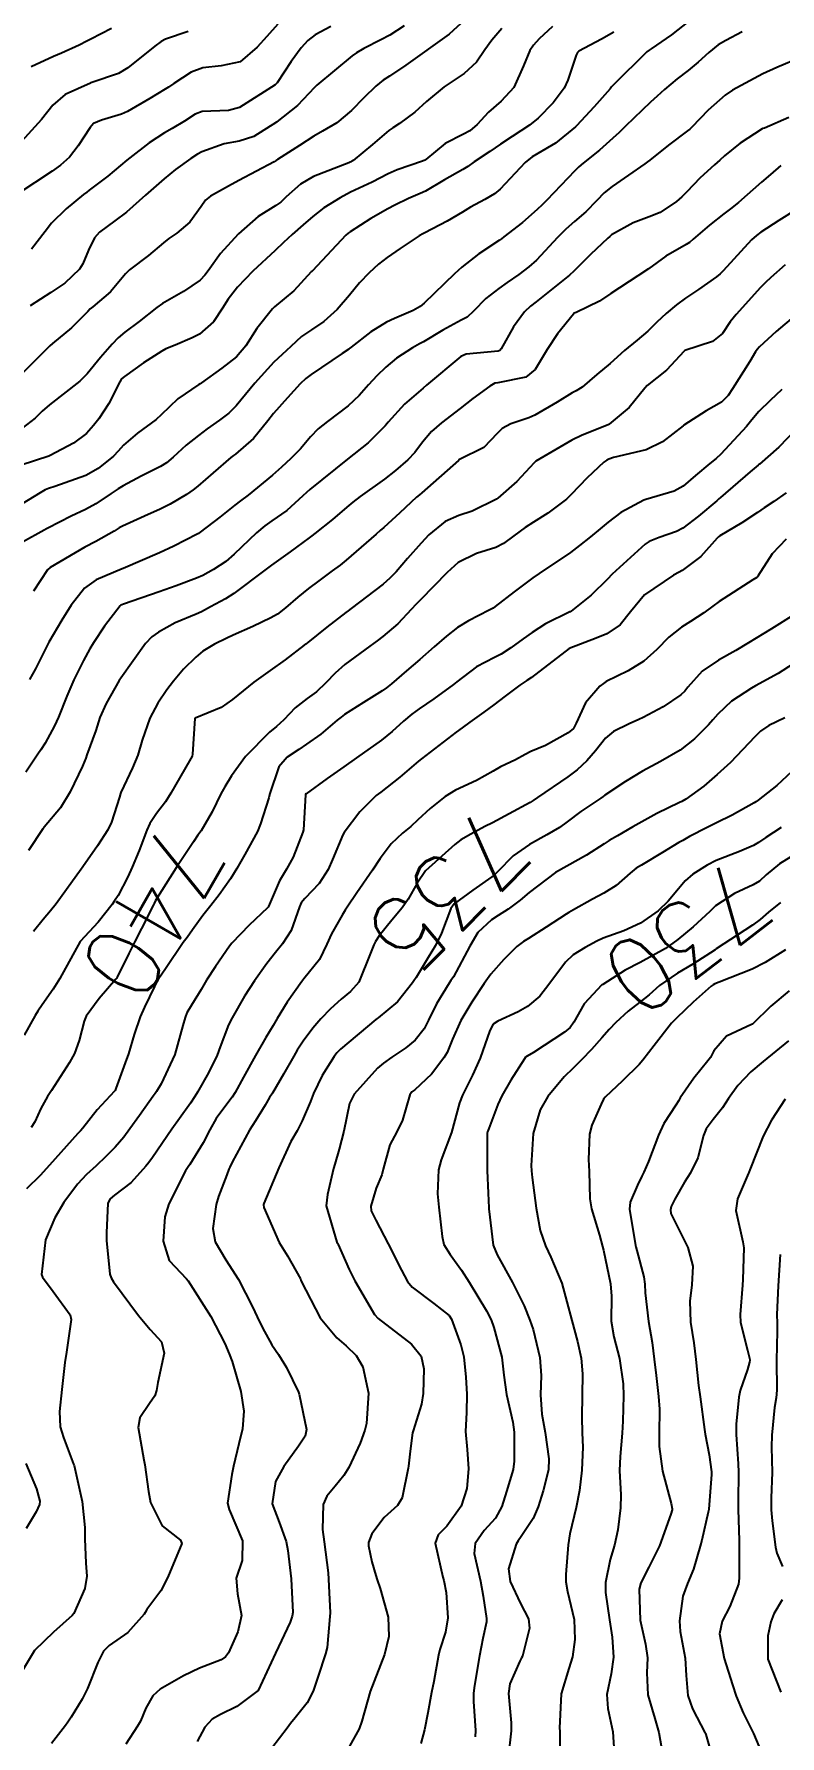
# Model space of a CAD drawing. Header units: metres. Extents: x 298520 to 308411, y 7433745 to 7450750.
# Drawn here: x 299728.4 to 299768.4, y 7449620.3 to 7449711.5 of the extents above; entities that cross this region are included whole.
import ezdxf
from ezdxf.enums import TextEntityAlignment as Align

# ---------------------------------------------------------------- set-up
doc = ezdxf.new("R2010")
doc.units = ezdxf.units.M
doc.header["$LTSCALE"] = 10
for name, color, linetype in [('Cotas', 45, 'Continuous'), ('Curvas de Nivel 1m', 11, 'Continuous'), ('Curvas de Nivel 5m', 15, 'Continuous')]:
    doc.layers.add(name, color=color, linetype=linetype)
doc.styles.add('Style-STANDARD', font='STANDARD.shx')

msp = doc.modelspace()

# ---------------------------------------------------------------- linework, layer by layer
at = {"layer": 'Curvas de Nivel 1m', "flags": 128}
for points, elevation in [([(299751.517, 7449712.238), (299750.686, 7449711.461), (299749.566, 7449710.659), (299749.492, 7449710.61), (299748.356, 7449709.799), (299747.478, 7449709.22), (299747.155, 7449709.004), (299746.751, 7449708.687), (299746.107, 7449708.053), (299745.46, 7449707.375), (299744.662, 7449706.712), (299743.906, 7449706.263), (299743.442, 7449705.998), (299742.673, 7449705.499), (299741.49, 7449704.749), (299741.45, 7449704.723), (299741.422, 7449704.703), (299741.306, 7449704.636), (299739.411, 7449703.632), (299738.862, 7449703.332), (299737.901, 7449702.795), (299737.626, 7449702.571), (299737.394, 7449702.234), (299736.792, 7449701.396), (299736.092, 7449700.813), (299735.671, 7449700.525), (299735.375, 7449700.283), (299734.584, 7449699.612), (299733.564, 7449698.847), (299733.351, 7449698.628), (299732.542, 7449697.656), (299731.596, 7449696.867), (299731.451, 7449696.749), (299731.329, 7449696.619), (299730.456, 7449695.739), (299729.431, 7449694.889), (299729.302, 7449694.776), (299727.441, 7449692.918)], 751), ([(299741.512, 7449711.993), (299740.92, 7449711.338), (299740.406, 7449710.761), (299739.485, 7449709.983), (299738.463, 7449709.766), (299737.482, 7449709.664), (299736.861, 7449709.425), (299735.936, 7449708.815), (299735.659, 7449708.631), (299735.47, 7449708.511), (299734.652, 7449708.019), (299733.458, 7449707.321), (299733.126, 7449707.184), (299732.062, 7449706.864), (299731.642, 7449706.676), (299731.447, 7449706.474), (299730.819, 7449705.49), (299730.341, 7449704.881), (299729.858, 7449704.446), (299729.415, 7449704.131), (299727.583, 7449702.917)], 754), ([(299756.208, 7449711.878), (299755.502, 7449711.216), (299755.203, 7449710.878), (299755.001, 7449710.587), (299754.671, 7449709.778), (299754.15, 7449708.6), (299753.466, 7449707.879), (299752.785, 7449707.292), (299752.173, 7449706.623), (299751.783, 7449706.292), (299751.445, 7449706.115), (299750.467, 7449705.615), (299749.424, 7449704.753), (299749.372, 7449704.712), (299749.255, 7449704.662), (299747.901, 7449704.192), (299747.416, 7449703.983), (299746.553, 7449703.547), (299745.406, 7449702.994), (299744.841, 7449702.708), (299743.961, 7449702.155), (299743.388, 7449701.706), (299742.864, 7449701.252), (299742.272, 7449700.741), (299741.812, 7449700.302), (299741.364, 7449699.871), (299740.163, 7449698.768), (299739.344, 7449697.913), (299738.847, 7449697.275), (299738.537, 7449696.788), (299738.054, 7449696.06), (299737.312, 7449695.403), (299736.921, 7449695.192), (299736.001, 7449694.813), (299735.516, 7449694.603), (299735.3, 7449694.489), (299734.311, 7449693.853), (299733.286, 7449693.134), (299733.139, 7449692.997), (299733.046, 7449692.852), (299732.453, 7449691.677), (299731.911, 7449690.864), (299731.627, 7449690.497), (299731.251, 7449690.071), (299730.571, 7449689.552), (299729.318, 7449688.899), (299729.233, 7449688.867), (299727.763, 7449688.379)], 749), ([(299763.518, 7449712.155), (299762.583, 7449711.423), (299761.496, 7449710.687), (299761.39, 7449710.616), (299761.261, 7449710.513), (299759.475, 7449708.749), (299759.378, 7449708.637), (299759.301, 7449708.542), (299758.448, 7449707.565), (299757.507, 7449706.559), (299757.478, 7449706.534), (299757.452, 7449706.508), (299756.374, 7449705.636), (299755.43, 7449705.072), (299755.121, 7449704.891), (299754.745, 7449704.59), (299753.408, 7449703.161), (299753.11, 7449702.908), (299752.6, 7449702.618), (299751.823, 7449702.2), (299751.393, 7449701.937), (299750.581, 7449701.446), (299749.375, 7449700.822), (299749.267, 7449700.769), (299749.069, 7449700.663), (299748.059, 7449699.98), (299747.361, 7449699.504), (299746.903, 7449699.139), (299746.403, 7449698.689), (299745.887, 7449698.155), (299745.341, 7449697.492), (299744.688, 7449696.71), (299743.974, 7449696.069), (299743.316, 7449695.631), (299742.779, 7449695.267), (299742.199, 7449694.741), (299741.731, 7449694.313), (299741.294, 7449693.905), (299740.277, 7449692.765), (299739.271, 7449691.557), (299738.88, 7449691.17), (299738.379, 7449690.789), (299737.728, 7449690.323), (299737.251, 7449689.976), (299736.596, 7449689.453), (299735.893, 7449688.813), (299735.542, 7449688.505), (299735.228, 7449688.309), (299734.184, 7449687.797), (299733.217, 7449687.273), (299732.958, 7449687.11), (299732.58, 7449686.856), (299731.76, 7449686.309), (299731.2, 7449686.003), (299730.429, 7449685.647), (299729.185, 7449685.006), (299729.116, 7449684.968), (299728.995, 7449684.902), (299727.833, 7449684.257)], 747), ([(299748.276, 7449711.907), (299747.504, 7449711.41), (299747.028, 7449711.156), (299746.107, 7449710.694), (299745.718, 7449710.471), (299745.489, 7449710.3), (299743.599, 7449708.728), (299743.472, 7449708.604), (299742.555, 7449707.646), (299741.453, 7449706.771), (299741.426, 7449706.75), (299740.223, 7449705.987), (299739.437, 7449705.735), (299738.638, 7449705.585), (299737.428, 7449705.158), (299737.196, 7449705.033), (299736.844, 7449704.806), (299736.021, 7449704.21), (299735.412, 7449703.715), (299734.423, 7449702.835), (299733.394, 7449701.938), (299732.78, 7449701.465), (299731.962, 7449700.864), (299731.692, 7449700.553), (299731.368, 7449699.89), (299731.071, 7449699.159), (299730.884, 7449698.875), (299730.093, 7449698.135), (299729.34, 7449697.63), (299728.24, 7449696.906)], 752), ([(299744.35, 7449711.877), (299743.503, 7449711.426), (299743.108, 7449711.124), (299742.761, 7449710.737), (299742.226, 7449710.002), (299741.474, 7449708.864), (299741.368, 7449708.752), (299739.46, 7449707.533), (299738.861, 7449707.384), (299737.458, 7449707.32), (299737.086, 7449707.175), (299736.508, 7449706.809), (299735.855, 7449706.408), (299735.443, 7449706.172), (299734.614, 7449705.654), (299733.579, 7449704.848), (299733.422, 7449704.71), (299732.407, 7449703.866), (299731.405, 7449703.103), (299731.272, 7449703.004), (299731.092, 7449702.873), (299730.162, 7449702.116), (299729.387, 7449701.341), (299729.048, 7449700.895), (299728.32, 7449699.954)], 753), ([(299759.508, 7449711.568), (299758.847, 7449711.203), (299757.634, 7449710.559), (299757.561, 7449710.49), (299757.491, 7449710.34), (299757.045, 7449708.996), (299756.843, 7449708.566), (299756.247, 7449707.791), (299755.457, 7449706.968), (299754.986, 7449706.587), (299754.056, 7449705.989), (299753.437, 7449705.574), (299752.862, 7449705.185), (299752.024, 7449704.624), (299751.675, 7449704.373), (299751.419, 7449704.216), (299750.43, 7449703.662), (299749.407, 7449703.064), (299749.135, 7449702.933), (299748.511, 7449702.669), (299747.765, 7449702.308), (299747.394, 7449702.114), (299746.491, 7449701.584), (299745.376, 7449700.88), (299745.269, 7449700.807), (299745.148, 7449700.703), (299743.354, 7449698.794), (299743.322, 7449698.762), (299743.295, 7449698.731), (299742.369, 7449697.714), (299741.334, 7449696.854), (299741.214, 7449696.752), (299740.375, 7449695.706), (299739.792, 7449694.773), (299739.297, 7449694.184), (299738.498, 7449693.581), (299737.421, 7449692.799), (299737.344, 7449692.738), (299737.282, 7449692.697), (299736.153, 7449691.933), (299735.266, 7449691.08), (299734.984, 7449690.824), (299733.998, 7449690.093), (299733.242, 7449689.454), (299732.956, 7449689.134), (299732.696, 7449688.855), (299731.889, 7449688.2), (299731.223, 7449687.836), (299729.558, 7449687.236), (299729.215, 7449687.128), (299729.053, 7449687.064), (299728.78, 7449686.904), (299727.814, 7449686.303)], 748), ([(299732.594, 7449711.772), (299731.498, 7449711.206), (299731.279, 7449711.089), (299730.865, 7449710.876), (299729.925, 7449710.449), (299729.487, 7449710.261), (299728.296, 7449709.723)], 756), ([(299766.378, 7449711.589), (299765.503, 7449711.134), (299765.083, 7449710.89), (299764.585, 7449710.479), (299764.013, 7449709.96), (299763.483, 7449709.528), (299762.899, 7449709.076), (299762.213, 7449708.503), (299761.825, 7449708.151), (299761.466, 7449707.823), (299760.132, 7449706.53), (299759.778, 7449706.205), (299759.443, 7449705.897), (299758.729, 7449705.251), (299757.86, 7449704.556), (299757.624, 7449704.355), (299757.419, 7449704.146), (299755.915, 7449702.582), (299755.656, 7449702.329), (299755.395, 7449702.071), (299754.609, 7449701.374), (299753.612, 7449700.608), (299753.478, 7449700.503), (299753.371, 7449700.433), (299752.276, 7449699.708), (299751.357, 7449698.993), (299750.964, 7449698.636), (299749.337, 7449697.054), (299749.126, 7449696.871), (299748.758, 7449696.666), (299747.758, 7449696.244), (299747.323, 7449696.042), (299746.479, 7449695.525), (299745.426, 7449694.699), (299745.361, 7449694.64), (299745.302, 7449694.589), (299744.959, 7449694.365), (299743.288, 7449693.235), (299743.002, 7449693.017), (299742.706, 7449692.736), (299742.026, 7449691.992), (299741.267, 7449691.148), (299740.962, 7449690.755), (299740.21, 7449689.804), (299739.236, 7449688.971), (299739.123, 7449688.893), (299738.982, 7449688.783), (299738.038, 7449687.979), (299737.217, 7449687.253), (299736.967, 7449687.051), (299736.611, 7449686.806), (299735.733, 7449686.287), (299735.201, 7449686.02), (299734.371, 7449685.657), (299733.187, 7449685.118), (299733.015, 7449685.022), (299732.736, 7449684.854), (299731.75, 7449684.291), (299731.174, 7449683.988), (299729.31, 7449682.898), (299729.162, 7449682.779), (299728.427, 7449681.631)], 746), ([(299768.88, 7449707.004), (299767.565, 7449706.439), (299767.486, 7449706.406), (299767.452, 7449706.389), (299766.267, 7449705.631), (299765.43, 7449704.955), (299765.174, 7449704.725), (299764.888, 7449704.475), (299764.127, 7449703.772), (299763.408, 7449703.023), (299763.147, 7449702.751), (299762.864, 7449702.495), (299761.986, 7449701.912), (299761.39, 7449701.674), (299760.541, 7449701.367), (299759.375, 7449700.71), (299759.281, 7449700.635), (299759.178, 7449700.542), (299758.247, 7449699.668), (299757.355, 7449698.779), (299757.118, 7449698.564), (299755.338, 7449697.13), (299755.032, 7449696.897), (299754.71, 7449696.596), (299754.134, 7449695.788), (299753.472, 7449694.608), (299753.392, 7449694.519), (299753.302, 7449694.492), (299751.598, 7449694.329), (299751.299, 7449694.202), (299749.464, 7449692.657), (299749.281, 7449692.51), (299748.289, 7449691.654), (299747.42, 7449690.678), (299747.35, 7449690.591), (299747.26, 7449690.483), (299746.351, 7449689.584), (299745.233, 7449688.7), (299743.216, 7449687.07), (299743.034, 7449686.913), (299742.849, 7449686.734), (299741.989, 7449685.954), (299741.193, 7449685.401), (299740.804, 7449685.14), (299740.368, 7449684.762), (299739.171, 7449683.606), (299738.726, 7449683.226), (299738.059, 7449682.791), (299737.485, 7449682.472), (299737.158, 7449682.326), (299736.054, 7449681.911), (299735.151, 7449681.605), (299733.235, 7449680.94), (299733.143, 7449680.907), (299733.104, 7449680.889), (299733.061, 7449680.851), (299732.222, 7449679.764), (299731.633, 7449678.865), (299731.441, 7449678.535), (299731.103, 7449677.925), (299730.588, 7449676.878), (299730.209, 7449676.008), (299729.751, 7449674.89), (299729.542, 7449674.416), (299729.052, 7449673.498), (299728.819, 7449673.129), (299728.659, 7449672.904), (299728.002, 7449671.942)], 744), ([(299768.453, 7449704.43), (299767.897, 7449703.956), (299767.414, 7449703.535), (299766.178, 7449702.458), (299765.745, 7449702.118), (299765.393, 7449701.839), (299764.633, 7449701.229), (299763.746, 7449700.486), (299763.545, 7449700.314), (299763.37, 7449700.197), (299762.281, 7449699.583), (299761.357, 7449698.905), (299760.787, 7449698.518), (299759.343, 7449697.58), (299758.727, 7449697.158), (299757.487, 7449696.558), (299757.378, 7449696.514), (299757.332, 7449696.471), (299756.48, 7449695.408), (299755.926, 7449694.581), (299755.292, 7449693.499), (299754.789, 7449693.094), (299753.285, 7449692.799), (299753.132, 7449692.764), (299752.86, 7449692.614), (299751.945, 7449691.955), (299751.271, 7449691.42), (299750.28, 7449690.645), (299749.731, 7449690.177), (299749.247, 7449689.621), (299748.835, 7449689.068), (299748.471, 7449688.668), (299747.815, 7449688.087), (299747.222, 7449687.627), (299745.915, 7449686.699), (299745.514, 7449686.4), (299745.204, 7449686.13), (299744.439, 7449685.473), (299743.496, 7449684.727), (299743.319, 7449684.591), (299743.18, 7449684.488), (299742.169, 7449683.744), (299741.166, 7449683.024), (299740.813, 7449682.755), (299739.15, 7449681.5), (299738.707, 7449681.225), (299737.905, 7449680.792), (299737.416, 7449680.52), (299737.137, 7449680.397), (299736.007, 7449679.934), (299735.122, 7449679.445), (299734.758, 7449679.186), (299734.423, 7449678.83), (299733.094, 7449676.975), (299733.046, 7449676.898), (299733.016, 7449676.851), (299732.318, 7449675.62), (299731.976, 7449674.861), (299731.75, 7449674.176), (299731.284, 7449672.868), (299731.215, 7449672.694), (299731.037, 7449672.264), (299730.385, 7449670.88), (299729.865, 7449670.033), (299728.994, 7449668.987), (299728.954, 7449668.939), (299728.918, 7449668.901), (299728.146, 7449667.744)], 743), ([(299769.399, 7449702.145), (299768.337, 7449701.482), (299767.379, 7449700.853), (299767.141, 7449700.679), (299766.882, 7449700.447), (299765.356, 7449698.788), (299765.194, 7449698.632), (299764.993, 7449698.474), (299764.033, 7449697.796), (299763.341, 7449697.333), (299762.859, 7449696.974), (299762.298, 7449696.5), (299761.798, 7449696.033), (299761.319, 7449695.563), (299760.748, 7449695.081), (299760.08, 7449694.528), (299759.296, 7449693.834), (299758.598, 7449693.239), (299757.798, 7449692.555), (299757.482, 7449692.356), (299757.278, 7449692.251), (299756.465, 7449691.763), (299755.268, 7449691.061), (299754.941, 7449690.918), (299753.988, 7449690.603), (299753.517, 7449690.35), (299753.255, 7449690.071), (299752.535, 7449689.325), (299751.234, 7449688.677), (299751.205, 7449688.658), (299751.175, 7449688.631), (299749.215, 7449686.902), (299749.086, 7449686.79), (299748.937, 7449686.663), (299748.037, 7449685.835), (299747.188, 7449685.046), (299746.994, 7449684.875), (299746.771, 7449684.686), (299745.169, 7449683.288), (299744.849, 7449683.03), (299744.415, 7449682.717), (299743.693, 7449682.19), (299743.153, 7449681.779), (299742.575, 7449681.309), (299741.91, 7449680.742), (299741.482, 7449680.402), (299741.135, 7449680.195), (299740.159, 7449679.733), (299739.12, 7449679.276), (299738.78, 7449679.122), (299738.111, 7449678.79), (299737.491, 7449678.414), (299737.106, 7449678.103), (299736.457, 7449677.448), (299735.913, 7449676.812), (299735.556, 7449676.347), (299735.081, 7449675.639), (299734.65, 7449674.826), (299734.247, 7449673.646), (299734.005, 7449672.84), (299733.717, 7449672.162), (299733.1, 7449670.849), (299733.077, 7449670.795), (299733.019, 7449670.595), (299732.595, 7449669.258), (299732.408, 7449668.856), (299731.848, 7449667.997), (299731.062, 7449666.869), (299731.025, 7449666.817), (299730.972, 7449666.742), (299729.629, 7449664.89), (299729.33, 7449664.512), (299728.94, 7449664.052), (299728.429, 7449663.406)], 742), ([(299768.681, 7449699.106), (299767.907, 7449698.434), (299767.616, 7449698.172), (299767.348, 7449697.902), (299766.046, 7449696.459), (299765.737, 7449696.054), (299765.317, 7449695.441), (299764.782, 7449695.004), (299763.303, 7449694.517), (299763.288, 7449694.505), (299763.271, 7449694.49), (299762.315, 7449693.477), (299761.284, 7449692.641), (299761.158, 7449692.512), (299760.317, 7449691.474), (299759.253, 7449690.57), (299759.235, 7449690.558), (299759.193, 7449690.541), (299757.809, 7449689.993), (299757.244, 7449689.712), (299755.324, 7449688.589), (299755.232, 7449688.511), (299754.312, 7449687.509), (299753.283, 7449686.609), (299753.242, 7449686.58), (299753.212, 7449686.56), (299751.912, 7449685.913), (299751.199, 7449685.684), (299750.471, 7449685.363), (299749.596, 7449684.654), (299749.178, 7449684.207), (299748.459, 7449683.378), (299747.836, 7449682.673), (299747.508, 7449682.328), (299747.156, 7449682.008), (299745.439, 7449680.706), (299745.267, 7449680.582), (299745.14, 7449680.487), (299744.139, 7449679.709), (299743.115, 7449678.876), (299743.033, 7449678.812), (299742.916, 7449678.732), (299741.899, 7449677.949), (299741.099, 7449677.379), (299740.215, 7449676.763), (299739.083, 7449675.826), (299738.465, 7449675.4), (299737.073, 7449674.829), (299737.059, 7449674.814), (299736.941, 7449672.905), (299736.92, 7449672.802), (299736.781, 7449672.544), (299735.781, 7449670.819), (299735.482, 7449670.357), (299735.006, 7449669.73), (299734.647, 7449669.185), (299734.497, 7449668.835), (299734.074, 7449667.747), (299733.706, 7449666.843), (299733.479, 7449666.334), (299732.958, 7449665.337), (299732.765, 7449665.042), (299732.632, 7449664.853), (299731.891, 7449663.908), (299730.923, 7449662.87), (299729.826, 7449660.886), (299729.47, 7449660.315), (299728.882, 7449659.473), (299728.647, 7449659.132), (299728.506, 7449658.904), (299727.915, 7449657.857)], 741), ([(299768.493, 7449692.428), (299767.868, 7449691.84), (299767.265, 7449691.251), (299766.896, 7449690.808), (299766.609, 7449690.45), (299765.238, 7449688.968), (299764.974, 7449688.734), (299764.639, 7449688.476), (299763.877, 7449687.833), (299763.221, 7449687.257), (299762.733, 7449686.98), (299761.213, 7449686.547), (299761.112, 7449686.512), (299759.884, 7449685.849), (299759.195, 7449685.332), (299758.767, 7449684.967), (299758.254, 7449684.549), (299757.66, 7449684.073), (299757.174, 7449683.709), (299755.504, 7449682.585), (299755.161, 7449682.349), (299754.161, 7449681.591), (299753.145, 7449680.805), (299753.03, 7449680.725), (299752.828, 7449680.613), (299751.72, 7449680.038), (299751.129, 7449679.691), (299750.531, 7449679.229), (299749.884, 7449678.648), (299749.106, 7449677.972), (299748.397, 7449677.37), (299747.59, 7449676.675), (299747.317, 7449676.45), (299747.087, 7449676.289), (299746.102, 7449675.67), (299745.068, 7449675.025), (299744.889, 7449674.888), (299744.687, 7449674.714), (299743.801, 7449673.977), (299743.05, 7449673.445), (299742.623, 7449673.159), (299742.003, 7449672.74), (299741.562, 7449672.221), (299741.067, 7449670.75), (299741.057, 7449670.715), (299741.02, 7449670.569), (299740.581, 7449669.174), (299740.41, 7449668.759), (299739.742, 7449667.53), (299739.31, 7449666.775), (299738.967, 7449666.232), (299738.372, 7449665.372), (299737.923, 7449664.79), (299737.485, 7449664.254), (299736.933, 7449663.498), (299736.643, 7449663.089), (299736.444, 7449662.807), (299735.483, 7449661.396), (299735.091, 7449660.827), (299735.018, 7449660.711), (299734.897, 7449660.454), (299734.365, 7449659.351), (299734.125, 7449658.837), (299733.812, 7449657.892), (299733.51, 7449656.843), (299733.332, 7449656.361), (299732.834, 7449655), (299732.792, 7449654.892), (299732.761, 7449654.851), (299731.83, 7449653.847), (299731.056, 7449652.867), (299730.938, 7449652.732), (299730.8, 7449652.586), (299729.283, 7449650.892), (299728.777, 7449650.339), (299728.049, 7449649.629)], 739), ([(299769.252, 7449690.288), (299768.332, 7449689.339), (299767.301, 7449688.439), (299767.262, 7449688.41), (299767.232, 7449688.387), (299766.811, 7449688.029), (299765.215, 7449686.652), (299765.116, 7449686.569), (299765.01, 7449686.472), (299764.037, 7449685.645), (299763.191, 7449685.006), (299762.852, 7449684.829), (299761.935, 7449684.502), (299761.397, 7449684.291), (299761.179, 7449684.155), (299759.418, 7449682.536), (299759.16, 7449682.271), (299758.289, 7449681.411), (299757.221, 7449680.559), (299757.17, 7449680.532), (299757.142, 7449680.519), (299755.836, 7449679.876), (299755.125, 7449679.427), (299754.637, 7449679.079), (299753.981, 7449678.601), (299753.462, 7449678.254), (299753.108, 7449678.071), (299752.149, 7449677.573), (299751.094, 7449676.779), (299750.918, 7449676.633), (299749.862, 7449675.867), (299749.073, 7449675.325), (299748.688, 7449675.045), (299748.244, 7449674.668), (299747.624, 7449674.107), (299747.053, 7449673.644), (299745.723, 7449672.7), (299745.038, 7449672.224), (299744.153, 7449671.598), (299743.023, 7449670.785), (299742.996, 7449670.758), (299742.988, 7449670.73), (299742.873, 7449668.853), (299742.848, 7449668.731), (299742.324, 7449667.392), (299741.967, 7449666.74), (299741.592, 7449666.118), (299741.005, 7449664.749), (299740.988, 7449664.714), (299740.952, 7449664.67), (299739.965, 7449663.737), (299739.045, 7449662.778), (299738.921, 7449662.623), (299738.175, 7449661.523), (299737.693, 7449660.792), (299737.391, 7449660.3), (299736.883, 7449659.457), (299736.637, 7449659.043), (299736.536, 7449658.805), (299736.423, 7449658.361), (299735.997, 7449656.813), (299735.26, 7449655.247), (299735.007, 7449654.827), (299734.937, 7449654.723), (299734.829, 7449654.576), (299734.096, 7449653.555), (299733.587, 7449652.842), (299733.253, 7449652.391), (299732.793, 7449651.858), (299732.298, 7449651.345), (299731.779, 7449650.86), (299731.262, 7449650.382), (299730.773, 7449649.864), (299730.043, 7449648.881), (299729.564, 7449648.075), (299729.065, 7449646.895), (299728.85, 7449645.033), (299728.9, 7449644.897), (299729.469, 7449644.12), (299730.377, 7449642.875), (299730.432, 7449642.626), (299730.183, 7449640.877), (299730.099, 7449640.32), (299729.929, 7449638.881), (299729.817, 7449637.69), (299729.849, 7449636.881), (299730.029, 7449636.301), (299730.566, 7449634.88), (299730.592, 7449634.801), (299731.018, 7449632.873), (299731.165, 7449631.487), (299731.169, 7449630.871), (299731.225, 7449629.565), (299731.276, 7449628.869), (299731.162, 7449628.222), (299730.575, 7449626.879), (299730.492, 7449626.77), (299729.5, 7449625.873), (299728.473, 7449624.9), (299727.716, 7449623.652)], 738), ([(299768.739, 7449686.903), (299768.065, 7449686.431), (299767.552, 7449686.092), (299767.204, 7449685.854), (299766.36, 7449685.288), (299765.185, 7449684.603), (299765.108, 7449684.546), (299765.032, 7449684.472), (299764.163, 7449683.49), (299763.165, 7449682.732), (299763.006, 7449682.65), (299762.69, 7449682.495), (299761.152, 7449681.438), (299760.389, 7449680.528), (299759.838, 7449679.827), (299759.125, 7449679.355), (299758.551, 7449679.116), (299757.113, 7449678.56), (299755.097, 7449677.003), (299754.849, 7449676.839), (299754.474, 7449676.596), (299753.688, 7449676), (299753.077, 7449675.551), (299752.535, 7449675.152), (299751.791, 7449674.623), (299751.373, 7449674.314), (299751.057, 7449674.072), (299749.202, 7449672.658), (299749.042, 7449672.523), (299748.039, 7449671.664), (299747.025, 7449670.873), (299746.781, 7449670.684), (299745.892, 7449669.815), (299745.057, 7449668.709), (299744.992, 7449668.587), (299744.438, 7449667.256), (299744.201, 7449666.718), (299743.721, 7449665.966), (299742.957, 7449665.168), (299742.754, 7449664.933), (299742.666, 7449664.733), (299742.22, 7449663.451), (299741.76, 7449662.742), (299741.38, 7449662.283), (299740.912, 7449661.682), (299740.249, 7449660.76), (299739.724, 7449659.934), (299739.053, 7449658.777), (299738.869, 7449658.397), (299738.423, 7449657.219), (299738.259, 7449656.786), (299737.792, 7449655.842), (299737.198, 7449654.796), (299737.055, 7449654.572), (299736.824, 7449654.214), (299736.24, 7449653.38), (299735.836, 7449652.815), (299734.788, 7449651.304), (299734.59, 7449651.026), (299734.442, 7449650.833), (299733.659, 7449649.957), (299732.767, 7449649.278), (299732.529, 7449649.089), (299732.408, 7449648.854), (299732.336, 7449647.257), (299732.338, 7449646.854), (299732.515, 7449645.052), (299732.574, 7449644.851), (299732.71, 7449644.643), (299734.042, 7449642.836), (299734.676, 7449642.091), (299735.268, 7449641.42), (299735.411, 7449640.819), (299735.08, 7449639.256), (299734.999, 7449638.825), (299734.926, 7449638.539), (299734.632, 7449638.129), (299734.108, 7449637.347), (299734.025, 7449636.836), (299734.321, 7449635.107), (299734.374, 7449634.832), (299734.572, 7449633.403), (299734.682, 7449632.828), (299735.305, 7449631.573), (299736.296, 7449630.804), (299736.37, 7449630.631), (299735.611, 7449628.814), (299735.234, 7449628.097), (299734.497, 7449627.082), (299734.406, 7449626.92), (299734.355, 7449626.831), (299733.468, 7449625.856), (299732.476, 7449625.17), (299732.169, 7449624.855), (299731.863, 7449624.256), (299731.316, 7449622.867), (299731.026, 7449622.29), (299730.43, 7449621.323), (299730.258, 7449621.049), (299730.134, 7449620.883), (299729.392, 7449619.911)], 737), ([(299768.727, 7449684.425), (299767.975, 7449683.632), (299767.222, 7449682.439), (299767.2, 7449682.402), (299767.162, 7449682.368), (299766.951, 7449682.233), (299765.149, 7449681.084), (299764.799, 7449680.821), (299764.327, 7449680.478), (299763.609, 7449680.012), (299763.131, 7449679.701), (299762.447, 7449679.176), (299761.796, 7449678.51), (299761.107, 7449677.89), (299760.264, 7449677.366), (299759.095, 7449676.791), (299758.941, 7449676.695), (299758.759, 7449676.543), (299757.987, 7449675.643), (299757.487, 7449674.556), (299757.332, 7449674.285), (299757.058, 7449674.04), (299755.842, 7449673.369), (299755.047, 7449673.039), (299754.757, 7449672.882), (299754.237, 7449672.598), (299753.429, 7449672.216), (299753.037, 7449671.988), (299752.152, 7449671.499), (299751.026, 7449670.979), (299750.464, 7449670.638), (299749.666, 7449669.997), (299749.004, 7449669.383), (299748.627, 7449669.035), (299748.186, 7449668.668), (299747.568, 7449668.094), (299746.979, 7449667.311), (299746.576, 7449666.686), (299745.743, 7449665.481), (299745.211, 7449664.706), (299745.11, 7449664.548), (299744.946, 7449664.272), (299744.372, 7449663.275), (299744.138, 7449662.718), (299743.737, 7449661.899), (299742.904, 7449660.86), (299742.845, 7449660.789), (299742.798, 7449660.731), (299741.999, 7449659.626), (299741.475, 7449658.744), (299741.252, 7449658.363), (299740.863, 7449657.72), (299740.312, 7449656.758), (299739.668, 7449655.594), (299739.22, 7449654.774), (299739.068, 7449654.538), (299738.825, 7449654.225), (299738.202, 7449653.396), (299737.858, 7449652.789), (299737.503, 7449652.086), (299736.784, 7449650.931), (299736.697, 7449650.801), (299736.563, 7449650.585), (299735.667, 7449648.816), (299735.459, 7449648.113), (299735.369, 7449646.82), (299735.69, 7449645.783), (299736.61, 7449644.802), (299736.711, 7449644.688), (299737.925, 7449642.788), (299738.668, 7449641.328), (299738.907, 7449640.778), (299739.063, 7449640.372), (299739.525, 7449638.771), (299739.688, 7449637.709), (299739.621, 7449636.77), (299739.41, 7449635.967), (299739.129, 7449634.775), (299739.04, 7449634.322), (299738.809, 7449632.778), (299738.895, 7449632.442), (299739.616, 7449630.769), (299739.587, 7449629.715), (299739.277, 7449628.772), (299739.347, 7449627.935), (299739.568, 7449626.769), (299739.37, 7449625.885), (299738.855, 7449624.776), (299738.702, 7449624.546), (299738.469, 7449624.392), (299737.31, 7449623.946), (299736.46, 7449623.534), (299735.202, 7449622.819), (299734.804, 7449622.468), (299734.437, 7449621.797), (299734.143, 7449621.117), (299733.994, 7449620.834), (299733.371, 7449619.882)], 736), ([(299769.106, 7449677.737), (299768.301, 7449677.228), (299767.094, 7449676.56), (299766.876, 7449676.443), (299765.796, 7449675.745), (299765.072, 7449675.052), (299764.804, 7449674.735), (299764.565, 7449674.475), (299763.816, 7449673.722), (299763.049, 7449673.114), (299762.006, 7449672.506), (299761.038, 7449671.985), (299760.129, 7449671.432), (299759.025, 7449670.701), (299758.932, 7449670.633), (299758.807, 7449670.542), (299757.737, 7449669.828), (299757.004, 7449669.281), (299756.585, 7449668.981), (299755.913, 7449668.576), (299754.988, 7449668.072), (299754.115, 7449667.465), (299753.278, 7449666.607), (299753.127, 7449666.453), (299752.97, 7449666.324), (299751.951, 7449665.613), (299750.955, 7449664.888), (299750.775, 7449664.642), (299750.267, 7449663.313), (299749.953, 7449662.65), (299749.558, 7449662.012), (299748.906, 7449660.948), (299748.796, 7449660.769), (299748.725, 7449660.662), (299747.92, 7449659.637), (299746.874, 7449658.781), (299746.818, 7449658.737), (299746.747, 7449658.682), (299744.857, 7449657.093), (299744.666, 7449656.901), (299744.521, 7449656.713), (299743.874, 7449655.689), (299743.412, 7449654.724), (299743.254, 7449654.299), (299742.811, 7449653.257), (299742.637, 7449652.901), (299742.538, 7449652.733), (299742.211, 7449652.153), (299741.555, 7449650.748), (299740.764, 7449648.841), (299740.742, 7449648.781), (299740.741, 7449648.76), (299740.761, 7449648.623), (299741.572, 7449646.747), (299742.025, 7449646.04), (299742.714, 7449644.807), (299742.743, 7449644.73), (299742.763, 7449644.679), (299743.768, 7449642.719), (299744.672, 7449641.64), (299745.174, 7449641.208), (299745.702, 7449640.694), (299746.054, 7449640.087), (299746.358, 7449638.684), (299746.25, 7449637.054), (299746.163, 7449636.687), (299745.91, 7449635.995), (299745.304, 7449634.699), (299745.032, 7449634.258), (299744.578, 7449633.702), (299744.132, 7449633.152), (299743.928, 7449632.716), (299743.892, 7449631.374), (299743.992, 7449630.716), (299744.194, 7449629.046), (299744.217, 7449628.713), (299744.3, 7449626.908), (299744.296, 7449626.712), (299744.142, 7449625.048), (299744.067, 7449624.714), (299743.663, 7449623.515), (299743.394, 7449622.721), (299743.072, 7449622.096), (299742.431, 7449621.296), (299742.179, 7449620.981), (299742.001, 7449620.736), (299740.773, 7449619.121)], 734), ([(299768.653, 7449674.84), (299767.81, 7449674.433), (299767.36, 7449674.137), (299767.057, 7449673.826), (299765.752, 7449672.459), (299765.036, 7449671.805), (299764.317, 7449671.19), (299763.354, 7449670.487), (299763.145, 7449670.365), (299763.02, 7449670.307), (299761.797, 7449669.723), (299761.004, 7449669.283), (299760.524, 7449669.001), (299759.694, 7449668.533), (299759.253, 7449668.275), (299758.989, 7449668.102), (299758.044, 7449667.488), (299756.976, 7449666.908), (299756.384, 7449666.569), (299754.962, 7449665.497), (299754.477, 7449665.076), (299753.845, 7449664.601), (299753.301, 7449664.253), (299752.944, 7449664.032), (299752.209, 7449663.346), (299751.79, 7449662.627), (299750.906, 7449660.982), (299750.772, 7449660.773), (299750.684, 7449660.642), (299750.007, 7449659.528), (299749.582, 7449658.653), (299749.341, 7449658.182), (299748.862, 7449657.585), (299748.355, 7449657.168), (299747.616, 7449656.672), (299747.17, 7449656.356), (299746.847, 7449656.076), (299745.598, 7449654.699), (299745.344, 7449654.183), (299745.036, 7449652.707), (299744.793, 7449651.737), (299744.55, 7449650.948), (299744.491, 7449650.713), (299744.16, 7449649.325), (299744.097, 7449648.717), (299744.673, 7449646.772), (299744.704, 7449646.71), (299744.732, 7449646.645), (299745.325, 7449645.307), (299745.632, 7449644.696), (299746.686, 7449642.896), (299746.888, 7449642.678), (299748.669, 7449641.3), (299749.174, 7449640.655), (299749.326, 7449639.983), (299749.296, 7449638.653), (299749.206, 7449638.083), (299748.753, 7449636.659), (299748.727, 7449636.544), (299748.602, 7449635.569), (299748.496, 7449634.758), (299748.48, 7449634.661), (299748.165, 7449633.068), (299747.912, 7449632.667), (299747.209, 7449632.021), (299746.547, 7449631.134), (299746.364, 7449630.683), (299746.356, 7449630.497), (299746.533, 7449629.649), (299746.746, 7449628.907), (299746.817, 7449628.686), (299746.99, 7449628.209), (299747.415, 7449626.676), (299747.446, 7449625.639), (299747.221, 7449624.679), (299746.453, 7449622.69), (299746.007, 7449621.117), (299745.87, 7449620.696), (299745.345, 7449619.77)], 733), ([(299769.039, 7449671.979), (299768.228, 7449671.231), (299767.229, 7449670.438), (299767.106, 7449670.355), (299767.021, 7449670.303), (299765.839, 7449669.629), (299765.004, 7449669.225), (299764.498, 7449668.978), (299763.561, 7449668.484), (299763.193, 7449668.286), (299762.99, 7449668.169), (299762.116, 7449667.635), (299760.977, 7449666.956), (299760.706, 7449666.792), (299760.374, 7449666.526), (299759.626, 7449665.87), (299758.962, 7449665.465), (299758.36, 7449665.144), (299757.337, 7449664.556), (299757.088, 7449664.422), (299756.95, 7449664.34), (299755.877, 7449663.637), (299754.929, 7449663.024), (299754.659, 7449662.86), (299754.304, 7449662.596), (299753.615, 7449661.904), (299752.908, 7449661.111), (299752.548, 7449660.615), (299751.888, 7449659.625), (299751.299, 7449658.634), (299750.863, 7449657.629), (299750.568, 7449656.931), (299750.403, 7449656.644), (299749.73, 7449655.765), (299748.836, 7449654.928), (299748.686, 7449654.81), (299748.575, 7449654.663), (299748.183, 7449653.295), (299747.878, 7449652.669), (299747.497, 7449651.972), (299747.151, 7449650.676), (299747.083, 7449650.373), (299746.768, 7449649.663), (299746.481, 7449648.684), (299746.508, 7449648.441), (299746.746, 7449647.946), (299747.408, 7449646.673), (299748.122, 7449645.263), (299748.449, 7449644.663), (299748.708, 7449644.359), (299749.869, 7449643.474), (299750.686, 7449642.834), (299750.815, 7449642.638), (299751.309, 7449641.27), (299751.464, 7449640.628), (299751.566, 7449639.54), (299751.62, 7449638.625), (299751.607, 7449637.647), (299751.565, 7449636.626), (299751.645, 7449635.666), (299751.711, 7449634.623), (299751.622, 7449633.579), (299751.33, 7449632.628), (299750.552, 7449631.547), (299750.1, 7449631.091), (299749.934, 7449630.646), (299750.344, 7449628.822), (299750.396, 7449628.641), (299750.513, 7449628.002), (299750.602, 7449626.638), (299750.485, 7449625.879), (299750.178, 7449624.941), (299750.111, 7449624.644), (299749.856, 7449623.242), (299749.728, 7449622.647), (299749.531, 7449621.55), (299749.361, 7449620.651), (299749.16, 7449619.908)], 732), ([(299768.454, 7449668.972), (299767.64, 7449668.434), (299767.255, 7449668.173), (299766.989, 7449668.017), (299766.227, 7449667.693), (299764.98, 7449667.202), (299764.494, 7449666.958), (299763.739, 7449666.482), (299763.33, 7449666.124), (299762.961, 7449665.687), (299762.417, 7449665.032), (299761.876, 7449664.506), (299760.936, 7449663.851), (299760.028, 7449663.437), (299758.93, 7449663.044), (299758.582, 7449662.889), (299757.961, 7449662.55), (299757.327, 7449662.148), (299756.915, 7449661.765), (299756.013, 7449660.573), (299755.537, 7449659.937), (299754.885, 7449659.38), (299754.375, 7449659.101), (299753.286, 7449658.606), (299753.044, 7449658.435), (299752.868, 7449658.103), (299752.348, 7449656.618), (299751.931, 7449655.711), (299751.388, 7449654.632), (299751.236, 7449654.224), (299750.803, 7449652.64), (299750.256, 7449651.178), (299750.117, 7449650.647), (299750.062, 7449649.348), (299750.135, 7449648.646), (299750.309, 7449647.073), (299750.399, 7449646.643), (299750.728, 7449646.106), (299751.347, 7449645.259), (299751.758, 7449644.624), (299752.69, 7449643.082), (299752.927, 7449642.608), (299753.082, 7449642.202), (299753.51, 7449640.602), (299753.613, 7449639.641), (299753.749, 7449638.599), (299754.084, 7449637.132), (299754.158, 7449636.595), (299754.163, 7449635.028), (299754.105, 7449634.595), (299753.756, 7449633.418), (299753.502, 7449632.601), (299753.172, 7449631.989), (299752.55, 7449631.312), (299752.066, 7449630.617), (299752.017, 7449630.097), (299752.361, 7449628.612), (299752.511, 7449627.809), (299752.687, 7449626.608), (299752.677, 7449626.422), (299752.482, 7449625.534), (299752.298, 7449624.613), (299752.041, 7449623.025), (299751.99, 7449622.617), (299751.983, 7449622.161), (299752.098, 7449620.615), (299752.07, 7449620.266)], 731), ([(299768.421, 7449664.955), (299767.783, 7449664.432), (299767.332, 7449664.043), (299766.936, 7449663.743), (299764.99, 7449662.469), (299764.922, 7449662.428), (299763.735, 7449661.662), (299762.91, 7449661.169), (299761.946, 7449660.504), (299761.388, 7449660.02), (299760.889, 7449659.616), (299760.264, 7449659.145), (299759.617, 7449658.533), (299759.259, 7449658.146), (299758.865, 7449657.708), (299758.312, 7449657.092), (299757.788, 7449656.551), (299757.316, 7449656.088), (299756.844, 7449655.623), (299755.962, 7449654.573), (299755.557, 7449653.844), (299755.178, 7449652.584), (299755.077, 7449650.877), (299755.094, 7449650.585), (299755.13, 7449650.233), (299755.34, 7449648.581), (299755.552, 7449647.389), (299755.835, 7449646.573), (299756.121, 7449645.964), (299756.713, 7449644.57), (299757.259, 7449642.561), (299757.552, 7449641.437), (299757.751, 7449640.554), (299757.821, 7449639.719), (299757.803, 7449638.553), (299757.782, 7449637.396), (299757.811, 7449636.552), (299757.839, 7449635.785), (299757.783, 7449634.552), (299757.667, 7449633.463), (299757.477, 7449632.556), (299757.139, 7449631.151), (299757.06, 7449630.562), (299756.932, 7449628.969), (299756.922, 7449628.564), (299757.026, 7449628.052), (299757.377, 7449626.557), (299757.405, 7449625.479), (299757.295, 7449624.558), (299757.098, 7449623.926), (299756.674, 7449622.567), (299756.593, 7449620.736), (299756.604, 7449620.567), (299756.585, 7449618.748)], 729), ([(299768.695, 7449662.422), (299767.602, 7449661.747), (299766.912, 7449661.386), (299765.136, 7449660.697), (299764.904, 7449660.593), (299764.825, 7449660.549), (299764.71, 7449660.472), (299763.752, 7449659.619), (299762.877, 7449658.779), (299762.731, 7449658.637), (299762.593, 7449658.494), (299761.654, 7449657.301), (299761.06, 7449656.517), (299760.85, 7449656.276), (299759.967, 7449655.403), (299759.042, 7449654.538), (299758.948, 7449654.422), (299758.827, 7449654.152), (299758.328, 7449653.027), (299758.19, 7449652.546), (299758.139, 7449651.197), (299758.176, 7449650.546), (299758.217, 7449649.089), (299758.301, 7449648.545), (299758.739, 7449647.136), (299758.892, 7449646.538), (299758.939, 7449646.33), (299759.319, 7449644.534), (299759.372, 7449643.864), (299759.358, 7449642.533), (299759.507, 7449641.7), (299759.808, 7449640.529), (299760.004, 7449639.171), (299760.021, 7449638.526), (299759.981, 7449637.168), (299759.948, 7449636.527), (299759.842, 7449635.286), (299759.81, 7449634.528), (299759.872, 7449633.228), (299759.863, 7449632.527), (299759.722, 7449631.357), (299759.542, 7449630.53), (299759.306, 7449629.761), (299759.053, 7449628.535), (299759.051, 7449627.999), (299759.263, 7449626.532), (299759.414, 7449625.6), (299759.476, 7449624.53), (299759.355, 7449623.636), (299759.125, 7449622.533), (299759.175, 7449621.793), (299759.439, 7449620.53), (299759.519, 7449619.422)], 728), ([(299768.9, 7449660.227), (299767.907, 7449659.411), (299766.926, 7449658.449), (299766.873, 7449658.417), (299765.535, 7449657.795), (299764.858, 7449657.01), (299764.671, 7449656.656), (299764.541, 7449656.473), (299763.778, 7449655.547), (299763.055, 7449654.488), (299762.974, 7449654.346), (299762.827, 7449654.1), (299762.184, 7449653.128), (299761.897, 7449652.504), (299761.356, 7449651.079), (299761.1, 7449650.515), (299760.998, 7449650.298), (299760.772, 7449649.817), (299760.372, 7449648.911), (299760.344, 7449648.524), (299760.668, 7449646.586), (299760.679, 7449646.521), (299760.731, 7449646.314), (299761.106, 7449644.903), (299761.154, 7449644.513), (299761.177, 7449644.042), (299761.361, 7449642.51), (299761.553, 7449641.388), (299761.666, 7449640.505), (299761.767, 7449639.617), (299761.902, 7449638.501), (299761.939, 7449637.813), (299761.922, 7449636.5), (299761.933, 7449635.827), (299762.111, 7449634.497), (299762.567, 7449632.76), (299762.627, 7449632.489), (299762.626, 7449632.425), (299762.56, 7449632.196), (299761.949, 7449630.499), (299761.381, 7449629.357), (299760.948, 7449628.514), (299760.861, 7449628.172), (299760.918, 7449626.514), (299761.202, 7449625.231), (299761.31, 7449624.507), (299761.272, 7449623.701), (299761.323, 7449622.511), (299761.689, 7449621.249), (299761.917, 7449620.505), (299762.238, 7449618.669)], 727), ([(299768.864, 7449657.545), (299767.498, 7449656.44), (299766.847, 7449655.883), (299766.136, 7449655.161), (299765.641, 7449654.462), (299765.329, 7449653.961), (299764.816, 7449653.326), (299764.446, 7449652.836), (299764.307, 7449652.475), (299763.992, 7449651.277), (299763.603, 7449650.482), (299763.286, 7449649.975), (299762.762, 7449649.069), (299762.577, 7449648.671), (299762.532, 7449648.493), (299762.559, 7449648.301), (299762.747, 7449647.904), (299763.472, 7449646.483), (299763.726, 7449645.477), (299763.679, 7449644.48), (299763.573, 7449643.608), (299763.613, 7449642.481), (299763.784, 7449641.366), (299763.899, 7449640.478), (299764.038, 7449639.08), (299764.119, 7449638.475), (299764.354, 7449636.734), (299764.391, 7449636.472), (299764.602, 7449635.381), (299764.728, 7449634.469), (299764.734, 7449634.325), (299764.594, 7449632.47), (299764.592, 7449632.44), (299764.561, 7449632.3), (299764.208, 7449630.812), (299764.126, 7449630.474), (299763.765, 7449629.243), (299763.446, 7449628.481), (299763.195, 7449627.801), (299763.014, 7449626.485), (299763.057, 7449625.914), (299763.316, 7449624.482), (299763.383, 7449623.557), (299763.456, 7449622.485), (299763.723, 7449621.768), (299764.396, 7449620.47), (299764.404, 7449620.452), (299764.422, 7449620.388), (299764.977, 7449618.464)], 726), ([(299768.401, 7449646.096), (299768.305, 7449644.426), (299768.231, 7449642.885), (299768.241, 7449642.427), (299768.244, 7449641.992), (299768.213, 7449640.427), (299768.229, 7449638.836), (299768.198, 7449638.427), (299768.109, 7449637.909), (299767.959, 7449636.43), (299767.954, 7449635.777), (299767.975, 7449634.429), (299767.936, 7449633.066), (299767.929, 7449632.43), (299767.972, 7449631.843), (299768.153, 7449630.426), (299768.227, 7449630.112), (299768.533, 7449629.401)], 724), ([(299728.007, 7449634.906), (299728.573, 7449633.56), (299728.751, 7449632.898), (299728.747, 7449632.712), (299728.557, 7449632.319), (299728.03, 7449631.426)], 739), ([(299768.511, 7449627.609), (299768.066, 7449626.86), (299767.91, 7449626.429), (299767.74, 7449625.685), (299767.749, 7449624.431), (299768.447, 7449622.659)], 724)]:
    msp.add_lwpolyline(points, dxfattribs=dict(at, elevation=elevation))
at = {"layer": 'Curvas de Nivel 5m', "flags": 128}
for points, elevation in [([(299736.698, 7449711.615), (299735.498, 7449711.191), (299735.255, 7449711.065), (299734.919, 7449710.829), (299733.481, 7449709.655), (299732.972, 7449709.361), (299731.552, 7449708.869), (299731.489, 7449708.854), (299731.473, 7449708.846), (299730.108, 7449708.242), (299729.461, 7449707.669), (299728.842, 7449706.899), (299727.429, 7449705.324)], 755), ([(299753.51, 7449711.769), (299752.965, 7449711.151), (299752.593, 7449710.619), (299752.153, 7449709.957), (299751.48, 7449709.364), (299750.418, 7449708.646), (299749.465, 7449707.853), (299748.842, 7449707.283), (299748.03, 7449706.674), (299747.671, 7449706.456), (299747.447, 7449706.297), (299746.568, 7449705.556), (299745.534, 7449704.699), (299745.467, 7449704.655), (299745.422, 7449704.633), (299745.302, 7449704.582), (299743.414, 7449703.84), (299742.721, 7449703.426), (299741.959, 7449702.744), (299741.67, 7449702.476), (299741.396, 7449702.286), (299740.456, 7449701.695), (299739.402, 7449700.78), (299739.373, 7449700.752), (299738.43, 7449699.722), (299737.768, 7449698.796), (299737.598, 7449698.55), (299737.348, 7449698.283), (299736.46, 7449697.691), (299735.335, 7449697.031), (299735.034, 7449696.824), (299734.08, 7449696.08), (299733.313, 7449695.498), (299732.962, 7449695.2), (299732.634, 7449694.857), (299732.007, 7449694.152), (299731.287, 7449693.266), (299730.896, 7449692.876), (299729.27, 7449691.62), (299728.891, 7449691.28), (299728.518, 7449690.907), (299727.812, 7449690.357)], 750), ([(299769.491, 7449710.207), (299768.239, 7449709.679), (299767.482, 7449709.333), (299765.855, 7449708.464), (299765.47, 7449708.201), (299764.554, 7449707.387), (299763.678, 7449706.488), (299763.564, 7449706.377), (299763.45, 7449706.284), (299762.424, 7449705.514), (299761.426, 7449704.721), (299761.312, 7449704.624), (299761.165, 7449704.514), (299759.411, 7449703.307), (299758.99, 7449702.961), (299758.598, 7449702.548), (299757.999, 7449701.948), (299757.386, 7449701.434), (299756.922, 7449701.025), (299756.492, 7449700.573), (299755.361, 7449699.367), (299754.95, 7449699.001), (299754.407, 7449698.599), (299753.794, 7449698.16), (299753.345, 7449697.842), (299752.653, 7449697.304), (299751.98, 7449696.624), (299751.641, 7449696.314), (299751.326, 7449696.139), (299750.35, 7449695.612), (299749.308, 7449694.984), (299749.095, 7449694.874), (299748.712, 7449694.666), (299747.869, 7449694.103), (299747.292, 7449693.637), (299746.804, 7449693.169), (299746.359, 7449692.689), (299745.853, 7449692.118), (299745.272, 7449691.561), (299744.159, 7449690.717), (299743.658, 7449690.323), (299743.25, 7449689.892), (299742.719, 7449689.257), (299742.207, 7449688.74), (299741.696, 7449688.278), (299741.224, 7449687.851), (299739.925, 7449686.769), (299739.514, 7449686.47), (299739.205, 7449686.235), (299738.391, 7449685.592), (299737.351, 7449684.798), (299737.255, 7449684.726), (299737.182, 7449684.679), (299735.94, 7449684.048), (299735.172, 7449683.69), (299733.215, 7449682.849), (299733.163, 7449682.83), (299731.774, 7449682.247), (299731.152, 7449681.786), (299730.442, 7449680.881), (299729.945, 7449680.074), (299729.245, 7449678.898), (299729.11, 7449678.644), (299728.53, 7449677.475), (299728.205, 7449676.909)], 745), ([(299769.225, 7449696.421), (299768.203, 7449695.548), (299767.307, 7449694.72), (299767.179, 7449694.568), (299767.096, 7449694.443), (299766.793, 7449693.942), (299765.858, 7449692.461), (299765.624, 7449692.118), (299765.272, 7449691.758), (299764.449, 7449691.295), (299763.254, 7449690.532), (299763.232, 7449690.512), (299763.209, 7449690.49), (299762.11, 7449689.635), (299761.24, 7449689.209), (299759.485, 7449688.786), (299759.234, 7449688.695), (299759.13, 7449688.645), (299758.963, 7449688.543), (299758.075, 7449687.701), (299757.215, 7449686.804), (299756.959, 7449686.564), (299755.965, 7449685.815), (299755.194, 7449685.33), (299754.748, 7449685.036), (299754.15, 7449684.6), (299753.598, 7449684.186), (299753.177, 7449683.971), (299752.142, 7449683.652), (299751.168, 7449683.164), (299750.58, 7449682.639), (299749.148, 7449681.171), (299748.896, 7449680.912), (299748.667, 7449680.665), (299747.927, 7449679.876), (299747.121, 7449679.197), (299746.821, 7449678.98), (299746.426, 7449678.69), (299745.103, 7449677.699), (299744.575, 7449677.239), (299744.074, 7449676.72), (299743.569, 7449676.242), (299743.08, 7449675.877), (299742.428, 7449675.381), (299741.822, 7449674.742), (299741.428, 7449674.378), (299741.056, 7449674.084), (299739.766, 7449672.769), (299739.032, 7449671.736), (299738.661, 7449671.149), (299738.454, 7449670.786), (299737.989, 7449669.809), (299737.392, 7449668.796), (299737.229, 7449668.559), (299736.987, 7449668.208), (299736.056, 7449666.814), (299734.955, 7449665.056), (299734.88, 7449664.905), (299734.847, 7449664.831), (299734.206, 7449663.565), (299733.835, 7449662.841), (299733.529, 7449662.232), (299732.904, 7449660.958), (299732.864, 7449660.89), (299732.832, 7449660.851), (299731.932, 7449659.815), (299731.247, 7449658.866), (299731.134, 7449658.603), (299730.86, 7449657.559), (299730.616, 7449656.874), (299730.356, 7449656.385), (299729.377, 7449654.892), (299729.161, 7449654.562), (299728.818, 7449653.915), (299728.493, 7449653.218), (299728.29, 7449652.905)], 740), ([(299769.142, 7449680.369), (299767.947, 7449679.616), (299767.123, 7449679.107), (299766.707, 7449678.858), (299766.035, 7449678.456), (299765.108, 7449677.936), (299764.237, 7449677.343), (299763.467, 7449676.486), (299763.299, 7449676.279), (299763.087, 7449676.072), (299762.141, 7449675.44), (299761.068, 7449674.869), (299760.834, 7449674.755), (299760.331, 7449674.527), (299759.481, 7449674.113), (299759.055, 7449673.751), (299758.512, 7449673.082), (299758.05, 7449672.55), (299757.533, 7449672.06), (299757.034, 7449671.693), (299755.412, 7449670.584), (299755.185, 7449670.423), (299755.019, 7449670.32), (299753.901, 7449669.71), (299753.002, 7449669.229), (299752.588, 7449669.026), (299751.835, 7449668.622), (299751.311, 7449668.305), (299750.987, 7449668.071), (299749.417, 7449666.653), (299748.966, 7449666.001), (299748.492, 7449665.13), (299748.164, 7449664.668), (299747.611, 7449664.005), (299746.93, 7449663.167), (299746.74, 7449662.869), (299746.647, 7449662.684), (299746.473, 7449662.242), (299745.852, 7449660.696), (299745.4, 7449660.198), (299744.889, 7449659.782), (299744.329, 7449659.268), (299743.805, 7449658.721), (299743.373, 7449658.22), (299742.861, 7449657.528), (299742.545, 7449657.044), (299742.362, 7449656.735), (299741.817, 7449655.767), (299741.214, 7449654.746), (299741.068, 7449654.509), (299740.823, 7449654.096), (299740.301, 7449653.267), (299739.984, 7449652.762), (299739.059, 7449651.049), (299738.933, 7449650.779), (299738.89, 7449650.671), (299738.779, 7449650.364), (299738.336, 7449649.215), (299738.198, 7449648.786), (299738.027, 7449647.503), (299738.156, 7449646.786), (299738.723, 7449645.815), (299739.402, 7449644.773), (299740.154, 7449643.303), (299740.394, 7449642.763), (299740.677, 7449642.169), (299741.186, 7449641.27), (299741.541, 7449640.747), (299741.969, 7449640.053), (299742.604, 7449638.731), (299742.641, 7449638.624), (299743.049, 7449636.726), (299742.964, 7449636.371), (299742.604, 7449635.833), (299741.834, 7449634.741), (299741.377, 7449633.952), (299741.206, 7449632.75), (299741.569, 7449631.76), (299741.954, 7449630.739), (299742.041, 7449630.241), (299742.223, 7449628.734), (299742.302, 7449626.926), (299742.282, 7449626.733), (299742.175, 7449626.42), (299741.379, 7449624.746), (299740.453, 7449622.76), (299739.315, 7449621.896), (299738.433, 7449621.458), (299737.996, 7449621.218), (299737.591, 7449620.788), (299737.19, 7449620.018)], 735), ([(299768.983, 7449667.405), (299768.373, 7449667.032), (299767.662, 7449666.433), (299767.299, 7449666.106), (299766.965, 7449665.903), (299765.967, 7449665.446), (299764.947, 7449664.772), (299764.791, 7449664.626), (299764.642, 7449664.473), (299763.758, 7449663.658), (299762.928, 7449662.968), (299762.274, 7449662.5), (299760.915, 7449661.737), (299760.106, 7449661.333), (299758.903, 7449660.57), (299758.888, 7449660.556), (299758.865, 7449660.54), (299757.905, 7449659.532), (299757.363, 7449658.555), (299757.167, 7449658.26), (299756.867, 7449658.008), (299755.2, 7449656.929), (299754.854, 7449656.724), (299754.778, 7449656.667), (299754.719, 7449656.591), (299753.992, 7449655.448), (299753.506, 7449654.603), (299753.292, 7449654.14), (299752.807, 7449652.85), (299752.743, 7449652.672), (299752.725, 7449652.611), (299752.709, 7449652.519), (299752.719, 7449650.611), (299752.765, 7449649.395), (299752.807, 7449648.609), (299752.809, 7449648.553), (299753.041, 7449646.607), (299753.247, 7449646.085), (299754.078, 7449644.596), (299754.694, 7449643.35), (299755.009, 7449642.587), (299755.179, 7449642.084), (299755.544, 7449640.581), (299755.609, 7449639.625), (299755.575, 7449638.581), (299755.652, 7449637.556), (299755.825, 7449636.578), (299756.021, 7449635.154), (299755.997, 7449634.576), (299755.711, 7449633.444), (299755.443, 7449632.581), (299755.182, 7449631.958), (299754.547, 7449630.994), (299754.372, 7449630.764), (299754.268, 7449630.593), (299753.861, 7449629.265), (299753.956, 7449628.596), (299754.505, 7449627.403), (299754.937, 7449626.586), (299754.976, 7449626.097), (299754.603, 7449624.589), (299754.564, 7449624.497), (299754.469, 7449624.326), (299753.935, 7449623.111), (299753.863, 7449622.596), (299753.998, 7449621.024), (299754.004, 7449620.594), (299753.84, 7449619.164)], 730), ([(299768.681, 7449654.422), (299767.948, 7449653.3), (299767.507, 7449652.439), (299766.785, 7449650.645), (299766.734, 7449650.5), (299766.717, 7449650.451), (299766.126, 7449649.092), (299766.037, 7449648.457), (299766.412, 7449646.777), (299766.464, 7449646.453), (299766.406, 7449644.763), (299766.387, 7449644.453), (299766.262, 7449642.882), (299766.282, 7449642.454), (299766.668, 7449640.979), (299766.771, 7449640.555), (299766.777, 7449640.448), (299766.768, 7449640.341), (299766.655, 7449639.939), (299766.274, 7449638.818), (299766.204, 7449638.454), (299766.055, 7449637.019), (299766.055, 7449636.456), (299766.166, 7449634.885), (299766.183, 7449634.454), (299766.157, 7449632.867), (299766.155, 7449632.454), (299766.206, 7449630.794), (299766.209, 7449630.453), (299766.217, 7449628.762), (299766.176, 7449628.453), (299765.72, 7449627.243), (299765.298, 7449626.462), (299765.155, 7449625.794), (299765.418, 7449624.461), (299765.861, 7449623.047), (299766.059, 7449622.454), (299766.434, 7449621.549), (299766.794, 7449620.812), (299766.98, 7449620.442), (299767.406, 7449619.429)], 725)]:
    msp.add_lwpolyline(points, dxfattribs=dict(at, elevation=elevation))

# ---------------------------------------------------------------- texts
at = {"layer": 'Cotas', "style": 'Style-STANDARD'}
for s, rotation, p in [('735', 225.302, (299750.634, 7449665.532, 735)), ('740', 240.13635, (299734.807, 7449664.419, 740)), ('730', 217.31203, (299763.438, 7449663.039, 730))]:
    msp.add_text(s, height=4, rotation=rotation, dxfattribs=at).set_placement(p, align=Align.MIDDLE_CENTER)

doc.saveas('drawing.dxf')
